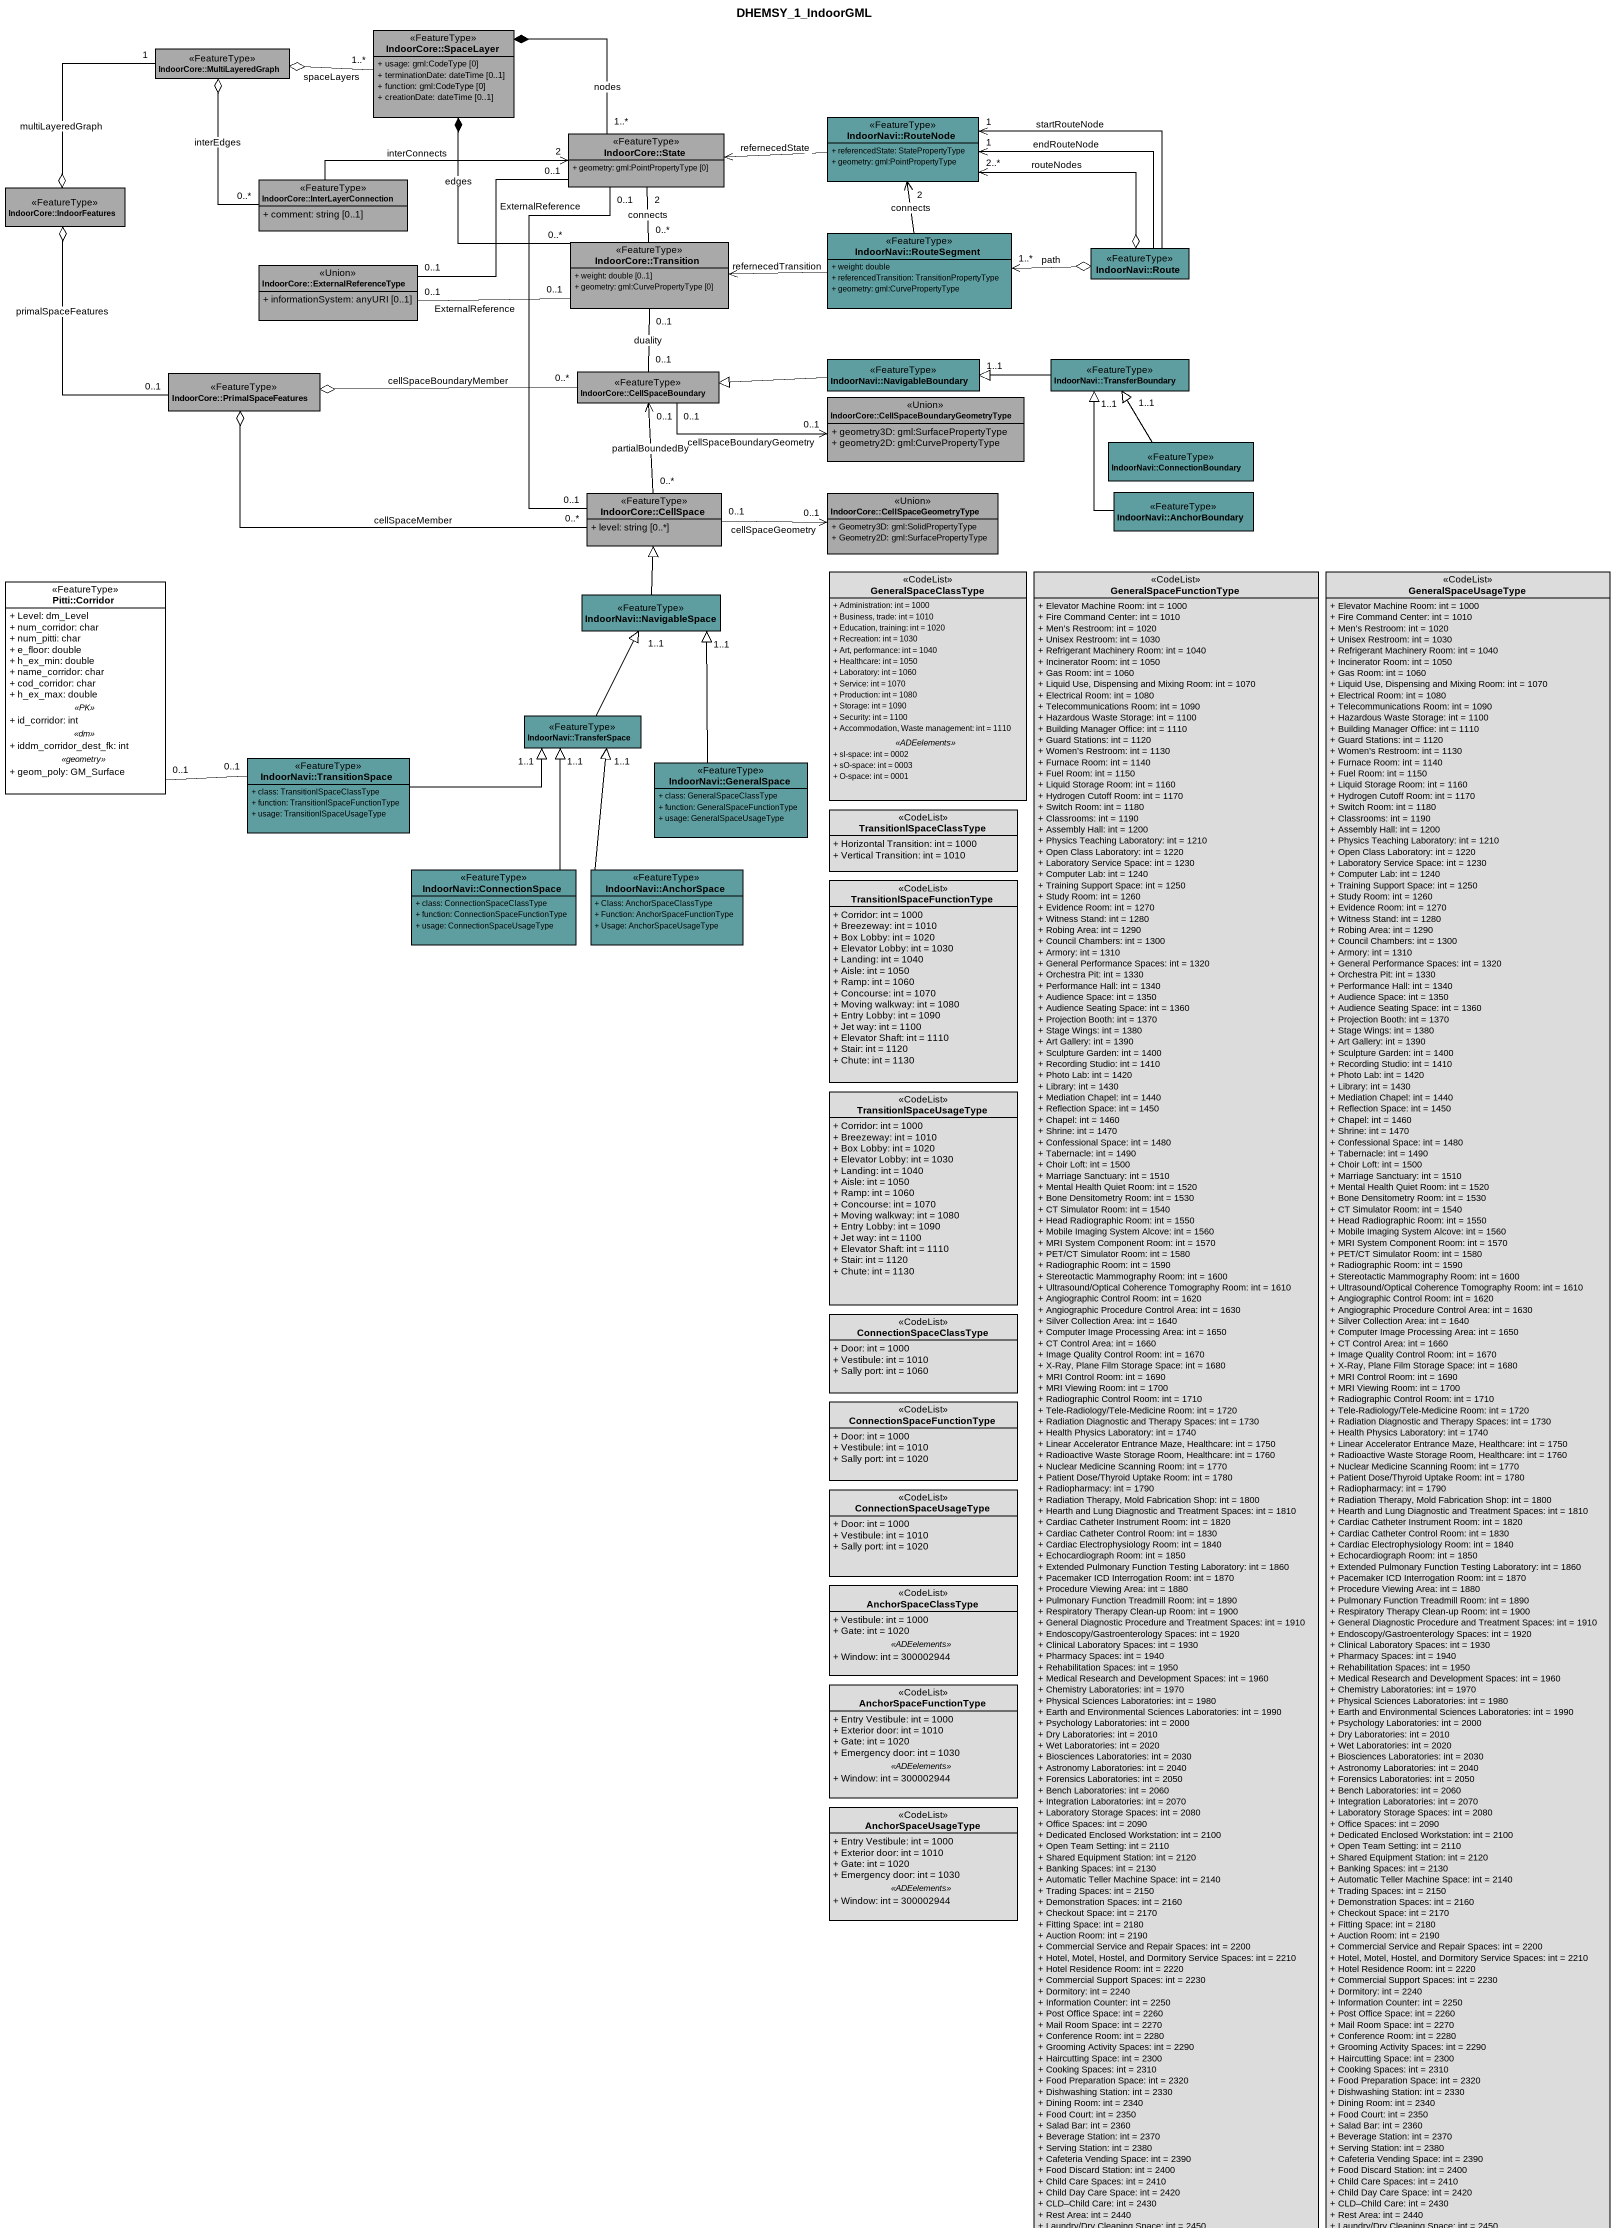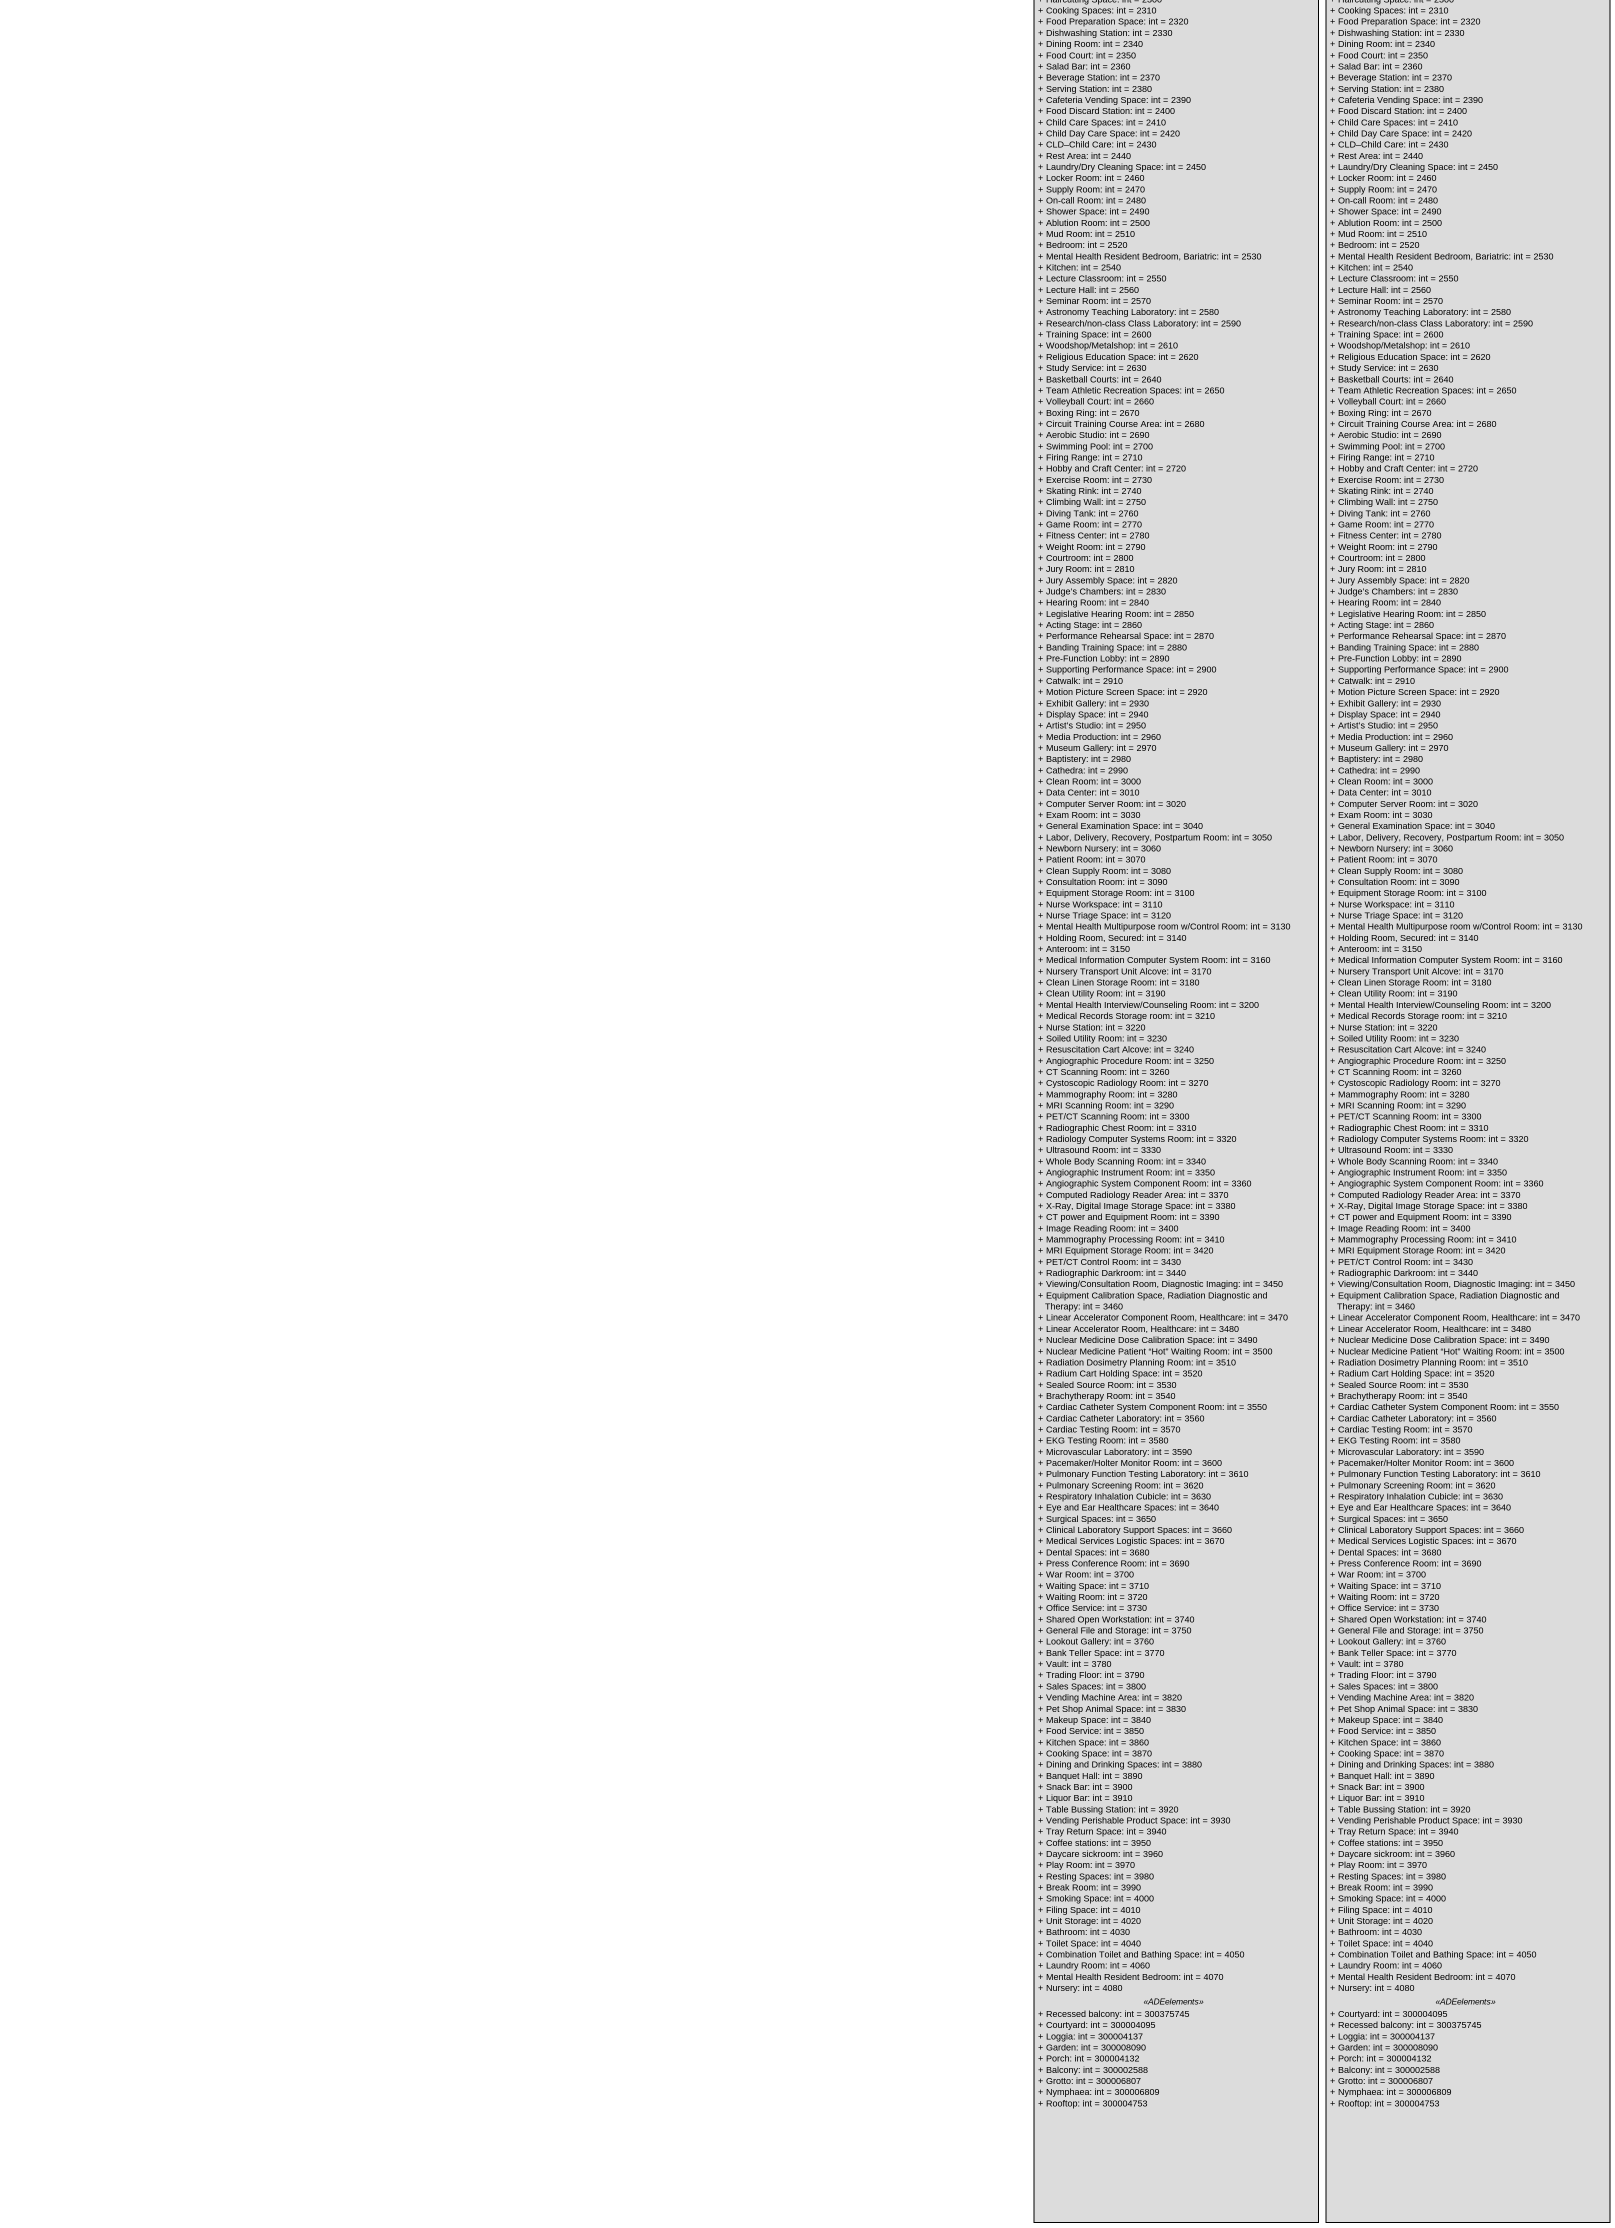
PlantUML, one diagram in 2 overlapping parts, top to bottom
@startuml
title DHEMSY_1_IndoorGML
hide circle
hide empty members
skinparam classAttributeIconSize 0
class "IndoorCore::SpaceLayer" as IndoorCore_SpaceLayer <<FeatureType>> #A9A9A9 {
  + usage: gml:CodeType [0]
  + terminationDate: dateTime [0..1]
  + function: gml:CodeType [0]
  + creationDate: dateTime [0..1]
}
class "IndoorCore::MultiLayeredGraph" as IndoorCore_MultiLayeredGraph <<FeatureType>> #A9A9A9
class "IndoorCore::State" as IndoorCore_State <<FeatureType>> #A9A9A9 {
  + geometry: gml:PointPropertyType [0]
}
class "IndoorNavi::RouteNode" as IndoorNavi_RouteNode <<FeatureType>> #5F9EA0 {
  + referencedState: StatePropertyType
  + geometry: gml:PointPropertyType
}
class "IndoorCore::IndoorFeatures" as IndoorCore_IndoorFeatures <<FeatureType>> #A9A9A9
class "IndoorCore::InterLayerConnection" as IndoorCore <<FeatureType>> #A9A9A9 {
  + comment: string [0..1]
}
class "IndoorCore::ExternalReferenceType" as IndoorCore_2 <<Union>> #A9A9A9 {
  + informationSystem: anyURI [0..1]
}
class "IndoorCore::Transition" as IndoorCore_Transition <<FeatureType>> #A9A9A9 {
  + weight: double [0..1]
  + geometry: gml:CurvePropertyType [0]
}
class "IndoorNavi::RouteSegment" as IndoorNavi_RouteSegment <<FeatureType>> #5F9EA0 {
  + weight: double
  + referencedTransition: TransitionPropertyType
  + geometry: gml:CurvePropertyType
}
class "IndoorNavi::Route" as IndoorNavi_Route <<FeatureType>> #5F9EA0
class "IndoorCore::PrimalSpaceFeatures" as IndoorCore_3 <<FeatureType>> #A9A9A9
class "IndoorCore::CellSpaceBoundary" as IndoorCore_CellSpaceBoundary <<FeatureType>> #A9A9A9
class "IndoorNavi::NavigableBoundary" as IndoorNavi_NavigableBoundary <<FeatureType>> #5F9EA0
class "IndoorNavi::TransferBoundary" as IndoorNavi_TransferBoundary <<FeatureType>> #5F9EA0
class "IndoorCore::CellSpaceBoundaryGeometryType" as IndoorCore_4 <<Union>> #A9A9A9 {
  + geometry3D: gml:SurfacePropertyType
  + geometry2D: gml:CurvePropertyType
}
class "IndoorNavi::ConnectionBoundary" as IndoorNavi <<FeatureType>> #5F9EA0
class "IndoorCore::CellSpace" as IndoorCore_CellSpace <<FeatureType>> #A9A9A9 {
  + level: string [0..*]
}
class "IndoorCore::CellSpaceGeometryType" as IndoorCore_5 <<Union>> #A9A9A9 {
  + Geometry3D: gml:SolidPropertyType
  + Geometry2D: gml:SurfacePropertyType
}
class "IndoorNavi::AnchorBoundary" as IndoorNavi_AnchorBoundary <<FeatureType>> #5F9EA0
class "Pitti::Corridor" as Pitti_Corridor <<FeatureType>> {
  + Level: dm_Level
  + num_corridor: char
  + num_pitti: char
  + e_floor: double
  + h_ex_min: double
  + name_corridor: char
  + cod_corridor: char
  + h_ex_max: double
  .. <<PK>> ..
  + id_corridor: int
  .. <<dm>> ..
  + iddm_corridor_dest_fk: int
  .. <<geometry>> ..
  + geom_poly: GM_Surface
}
class GeneralSpaceClassType <<CodeList>> #DCDCDC {
  + Administration: int = 1000
  + Business, trade: int = 1010
  + Education, training: int = 1020
  + Recreation: int = 1030
  + Art, performance: int = 1040
  + Healthcare: int = 1050
  + Laboratory: int = 1060
  + Service: int = 1070
  + Production: int = 1080
  + Storage: int = 1090
  + Security: int = 1100
  + Accommodation, Waste management: int = 1110
  .. <<ADEelements>> ..
  + sI-space: int = 0002
  + sO-space: int = 0003
  + O-space: int = 0001
}
class GeneralSpaceFunctionType <<CodeList>> #DCDCDC {
  + Elevator Machine Room: int = 1000
  + Fire Command Center: int = 1010
  + Men’s Restroom: int = 1020
  + Unisex Restroom: int = 1030
  + Refrigerant Machinery Room: int = 1040
  + Incinerator Room: int = 1050
  + Gas Room: int = 1060
  + Liquid Use, Dispensing and Mixing Room: int = 1070
  + Electrical Room: int = 1080
  + Telecommunications Room: int = 1090
  + Hazardous Waste Storage: int = 1100
  + Building Manager Office: int = 1110
  + Guard Stations: int = 1120
  + Women’s Restroom: int = 1130
  + Furnace Room: int = 1140
  + Fuel Room: int = 1150
  + Liquid Storage Room: int = 1160
  + Hydrogen Cutoff Room: int = 1170
  + Switch Room: int = 1180
  + Classrooms: int = 1190
  + Assembly Hall: int = 1200
  + Physics Teaching Laboratory: int = 1210
  + Open Class Laboratory: int = 1220
  + Laboratory Service Space: int = 1230
  + Computer Lab: int = 1240
  + Training Support Space: int = 1250
  + Study Room: int = 1260
  + Evidence Room: int = 1270
  + Witness Stand: int = 1280
  + Robing Area: int = 1290
  + Council Chambers: int = 1300
  + Armory: int = 1310
  + General Performance Spaces: int = 1320
  + Orchestra Pit: int = 1330
  + Performance Hall: int = 1340
  + Audience Space: int = 1350
  + Audience Seating Space: int = 1360
  + Projection Booth: int = 1370
  + Stage Wings: int = 1380
  + Art Gallery: int = 1390
  + Sculpture Garden: int = 1400
  + Recording Studio: int = 1410
  + Photo Lab: int = 1420
  + Library: int = 1430
  + Mediation Chapel: int = 1440
  + Reflection Space: int = 1450
  + Chapel: int = 1460
  + Shrine: int = 1470
  + Confessional Space: int = 1480
  + Tabernacle: int = 1490
  + Choir Loft: int = 1500
  + Marriage Sanctuary: int = 1510
  + Mental Health Quiet Room: int = 1520
  + Bone Densitometry Room: int = 1530
  + CT Simulator Room: int = 1540
  + Head Radiographic Room: int = 1550
  + Mobile Imaging System Alcove: int = 1560
  + MRI System Component Room: int = 1570
  + PET/CT Simulator Room: int = 1580
  + Radiographic Room: int = 1590
  + Stereotactic Mammography Room: int = 1600
  + Ultrasound/Optical Coherence Tomography Room: int = 1610
  + Angiographic Control Room: int = 1620
  + Angiographic Procedure Control Area: int = 1630
  + Silver Collection Area: int = 1640
  + Computer Image Processing Area: int = 1650
  + CT Control Area: int = 1660
  + Image Quality Control Room: int = 1670
  + X-Ray, Plane Film Storage Space: int = 1680
  + MRI Control Room: int = 1690
  + MRI Viewing Room: int = 1700
  + Radiographic Control Room: int = 1710
  + Tele-Radiology/Tele-Medicine Room: int = 1720
  + Radiation Diagnostic and Therapy Spaces: int = 1730
  + Health Physics Laboratory: int = 1740
  + Linear Accelerator Entrance Maze, Healthcare: int = 1750
  + Radioactive Waste Storage Room, Healthcare: int = 1760
  + Nuclear Medicine Scanning Room: int = 1770
  + Patient Dose/Thyroid Uptake Room: int = 1780
  + Radiopharmacy: int = 1790
  + Radiation Therapy, Mold Fabrication Shop: int = 1800
  + Hearth and Lung Diagnostic and Treatment Spaces: int = 1810
  + Cardiac Catheter Instrument Room: int = 1820
  + Cardiac Catheter Control Room: int = 1830
  + Cardiac Electrophysiology Room: int = 1840
  + Echocardiograph Room: int = 1850
  + Extended Pulmonary Function Testing Laboratory: int = 1860
  + Pacemaker ICD Interrogation Room: int = 1870
  + Procedure Viewing Area: int = 1880
  + Pulmonary Function Treadmill Room: int = 1890
  + Respiratory Therapy Clean-up Room: int = 1900
  + General Diagnostic Procedure and Treatment Spaces: int = 1910
  + Endoscopy/Gastroenterology Spaces: int = 1920
  + Clinical Laboratory Spaces: int = 1930
  + Pharmacy Spaces: int = 1940
  + Rehabilitation Spaces: int = 1950
  + Medical Research and Development Spaces: int = 1960
  + Chemistry Laboratories: int = 1970
  + Physical Sciences Laboratories: int = 1980
  + Earth and Environmental Sciences Laboratories: int = 1990
  + Psychology Laboratories: int = 2000
  + Dry Laboratories: int = 2010
  + Wet Laboratories: int = 2020
  + Biosciences Laboratories: int = 2030
  + Astronomy Laboratories: int = 2040
  + Forensics Laboratories: int = 2050
  + Bench Laboratories: int = 2060
  + Integration Laboratories: int = 2070
  + Laboratory Storage Spaces: int = 2080
  + Office Spaces: int = 2090
  + Dedicated Enclosed Workstation: int = 2100
  + Open Team Setting: int = 2110
  + Shared Equipment Station: int = 2120
  + Banking Spaces: int = 2130
  + Automatic Teller Machine Space: int = 2140
  + Trading Spaces: int = 2150
  + Demonstration Spaces: int = 2160
  + Checkout Space: int = 2170
  + Fitting Space: int = 2180
  + Auction Room: int = 2190
  + Commercial Service and Repair Spaces: int = 2200
  + Hotel, Motel, Hostel, and Dormitory Service Spaces: int = 2210
  + Hotel Residence Room: int = 2220
  + Commercial Support Spaces: int = 2230
  + Dormitory: int = 2240
  + Information Counter: int = 2250
  + Post Office Space: int = 2260
  + Mail Room Space: int = 2270
  + Conference Room: int = 2280
  + Grooming Activity Spaces: int = 2290
  + Haircutting Space: int = 2300
  + Cooking Spaces: int = 2310
  + Food Preparation Space: int = 2320
  + Dishwashing Station: int = 2330
  + Dining Room: int = 2340
  + Food Court: int = 2350
  + Salad Bar: int = 2360
  + Beverage Station: int = 2370
  + Serving Station: int = 2380
  + Cafeteria Vending Space: int = 2390
  + Food Discard Station: int = 2400
  + Child Care Spaces: int = 2410
  + Child Day Care Space: int = 2420
  + CLD–Child Care: int = 2430
  + Rest Area: int = 2440
  + Laundry/Dry Cleaning Space: int = 2450
  + Locker Room: int = 2460
  + Supply Room: int = 2470
  + On-call Room: int = 2480
  + Shower Space: int = 2490
  + Ablution Room: int = 2500
  + Mud Room: int = 2510
  + Bedroom: int = 2520
  + Mental Health Resident Bedroom, Bariatric: int = 2530
  + Kitchen: int = 2540
  + Lecture Classroom: int = 2550
  + Lecture Hall: int = 2560
  + Seminar Room: int = 2570
  + Astronomy Teaching Laboratory: int = 2580
  + Research/non-class Class Laboratory: int = 2590
  + Training Space: int = 2600
  + Woodshop/Metalshop: int = 2610
  + Religious Education Space: int = 2620
  + Study Service: int = 2630
  + Basketball Courts: int = 2640
  + Team Athletic Recreation Spaces: int = 2650
  + Volleyball Court: int = 2660
  + Boxing Ring: int = 2670
  + Circuit Training Course Area: int = 2680
  + Aerobic Studio: int = 2690
  + Swimming Pool: int = 2700
  + Firing Range: int = 2710
  + Hobby and Craft Center: int = 2720
  + Exercise Room: int = 2730
  + Skating Rink: int = 2740
  + Climbing Wall: int = 2750
  + Diving Tank: int = 2760
  + Game Room: int = 2770
  + Fitness Center: int = 2780
  + Weight Room: int = 2790
  + Courtroom: int = 2800
  + Jury Room: int = 2810
  + Jury Assembly Space: int = 2820
  + Judge’s Chambers: int = 2830
  + Hearing Room: int = 2840
  + Legislative Hearing Room: int = 2850
  + Acting Stage: int = 2860
  + Performance Rehearsal Space: int = 2870
  + Banding Training Space: int = 2880
  + Pre-Function Lobby: int = 2890
  + Supporting Performance Space: int = 2900
  + Catwalk: int = 2910
  + Motion Picture Screen Space: int = 2920
  + Exhibit Gallery: int = 2930
  + Display Space: int = 2940
  + Artist’s Studio: int = 2950
  + Media Production: int = 2960
  + Museum Gallery: int = 2970
  + Baptistery: int = 2980
  + Cathedra: int = 2990
  + Clean Room: int = 3000
  + Data Center: int = 3010
  + Computer Server Room: int = 3020
  + Exam Room: int = 3030
  + General Examination Space: int = 3040
  + Labor, Delivery, Recovery, Postpartum Room: int = 3050
  + Newborn Nursery: int = 3060
  + Patient Room: int = 3070
  + Clean Supply Room: int = 3080
  + Consultation Room: int = 3090
  + Equipment Storage Room: int = 3100
  + Nurse Workspace: int = 3110
  + Nurse Triage Space: int = 3120
  + Mental Health Multipurpose room w/Control Room: int = 3130
  + Holding Room, Secured: int = 3140
  + Anteroom: int = 3150
  + Medical Information Computer System Room: int = 3160
  + Nursery Transport Unit Alcove: int = 3170
  + Clean Linen Storage Room: int = 3180
  + Clean Utility Room: int = 3190
  + Mental Health Interview/Counseling Room: int = 3200
  + Medical Records Storage room: int = 3210
  + Nurse Station: int = 3220
  + Soiled Utility Room: int = 3230
  + Resuscitation Cart Alcove: int = 3240
  + Angiographic Procedure Room: int = 3250
  + CT Scanning Room: int = 3260
  + Cystoscopic Radiology Room: int = 3270
  + Mammography Room: int = 3280
  + MRI Scanning Room: int = 3290
  + PET/CT Scanning Room: int = 3300
  + Radiographic Chest Room: int = 3310
  + Radiology Computer Systems Room: int = 3320
  + Ultrasound Room: int = 3330
  + Whole Body Scanning Room: int = 3340
  + Angiographic Instrument Room: int = 3350
  + Angiographic System Component Room: int = 3360
  + Computed Radiology Reader Area: int = 3370
  + X-Ray, Digital Image Storage Space: int = 3380
  + CT power and Equipment Room: int = 3390
  + Image Reading Room: int = 3400
  + Mammography Processing Room: int = 3410
  + MRI Equipment Storage Room: int = 3420
  + PET/CT Control Room: int = 3430
  + Radiographic Darkroom: int = 3440
  + Viewing/Consultation Room, Diagnostic Imaging: int = 3450
  + Equipment Calibration Space, Radiation Diagnostic and Therapy: int = 3460
  + Linear Accelerator Component Room, Healthcare: int = 3470
  + Linear Accelerator Room, Healthcare: int = 3480
  + Nuclear Medicine Dose Calibration Space: int = 3490
  + Nuclear Medicine Patient “Hot” Waiting Room: int = 3500
  + Radiation Dosimetry Planning Room: int = 3510
  + Radium Cart Holding Space: int = 3520
  + Sealed Source Room: int = 3530
  + Brachytherapy Room: int = 3540
  + Cardiac Catheter System Component Room: int = 3550
  + Cardiac Catheter Laboratory: int = 3560
  + Cardiac Testing Room: int = 3570
  + EKG Testing Room: int = 3580
  + Microvascular Laboratory: int = 3590
  + Pacemaker/Holter Monitor Room: int = 3600
  + Pulmonary Function Testing Laboratory: int = 3610
  + Pulmonary Screening Room: int = 3620
  + Respiratory Inhalation Cubicle: int = 3630
  + Eye and Ear Healthcare Spaces: int = 3640
  + Surgical Spaces: int = 3650
  + Clinical Laboratory Support Spaces: int = 3660
  + Medical Services Logistic Spaces: int = 3670
  + Dental Spaces: int = 3680
  + Press Conference Room: int = 3690
  + War Room: int = 3700
  + Waiting Space: int = 3710
  + Waiting Room: int = 3720
  + Office Service: int = 3730
  + Shared Open Workstation: int = 3740
  + General File and Storage: int = 3750
  + Lookout Gallery: int = 3760
  + Bank Teller Space: int = 3770
  + Vault: int = 3780
  + Trading Floor: int = 3790
  + Sales Spaces: int = 3800
  + Vending Machine Area: int = 3820
  + Pet Shop Animal Space: int = 3830
  + Makeup Space: int = 3840
  + Food Service: int = 3850
  + Kitchen Space: int = 3860
  + Cooking Space: int = 3870
  + Dining and Drinking Spaces: int = 3880
  + Banquet Hall: int = 3890
  + Snack Bar: int = 3900
  + Liquor Bar: int = 3910
  + Table Bussing Station: int = 3920
  + Vending Perishable Product Space: int = 3930
  + Tray Return Space: int = 3940
  + Coffee stations: int = 3950
  + Daycare sickroom: int = 3960
  + Play Room: int = 3970
  + Resting Spaces: int = 3980
  + Break Room: int = 3990
  + Smoking Space: int = 4000
  + Filing Space: int = 4010
  + Unit Storage: int = 4020
  + Bathroom: int = 4030
  + Toilet Space: int = 4040
  + Combination Toilet and Bathing Space: int = 4050
  + Laundry Room: int = 4060
  + Mental Health Resident Bedroom: int = 4070
  + Nursery: int = 4080
  .. <<ADEelements>> ..
  + Recessed balcony: int = 300375745
  + Courtyard: int = 300004095
  + Loggia: int = 300004137
  + Garden: int = 300008090
  + Porch: int = 300004132
  + Balcony: int = 300002588
  + Grotto: int = 300006807
  + Nymphaea: int = 300006809
  + Rooftop: int = 300004753
}
class GeneralSpaceUsageType <<CodeList>> #DCDCDC {
  + Elevator Machine Room: int = 1000
  + Fire Command Center: int = 1010
  + Men’s Restroom: int = 1020
  + Unisex Restroom: int = 1030
  + Refrigerant Machinery Room: int = 1040
  + Incinerator Room: int = 1050
  + Gas Room: int = 1060
  + Liquid Use, Dispensing and Mixing Room: int = 1070
  + Electrical Room: int = 1080
  + Telecommunications Room: int = 1090
  + Hazardous Waste Storage: int = 1100
  + Building Manager Office: int = 1110
  + Guard Stations: int = 1120
  + Women’s Restroom: int = 1130
  + Furnace Room: int = 1140
  + Fuel Room: int = 1150
  + Liquid Storage Room: int = 1160
  + Hydrogen Cutoff Room: int = 1170
  + Switch Room: int = 1180
  + Classrooms: int = 1190
  + Assembly Hall: int = 1200
  + Physics Teaching Laboratory: int = 1210
  + Open Class Laboratory: int = 1220
  + Laboratory Service Space: int = 1230
  + Computer Lab: int = 1240
  + Training Support Space: int = 1250
  + Study Room: int = 1260
  + Evidence Room: int = 1270
  + Witness Stand: int = 1280
  + Robing Area: int = 1290
  + Council Chambers: int = 1300
  + Armory: int = 1310
  + General Performance Spaces: int = 1320
  + Orchestra Pit: int = 1330
  + Performance Hall: int = 1340
  + Audience Space: int = 1350
  + Audience Seating Space: int = 1360
  + Projection Booth: int = 1370
  + Stage Wings: int = 1380
  + Art Gallery: int = 1390
  + Sculpture Garden: int = 1400
  + Recording Studio: int = 1410
  + Photo Lab: int = 1420
  + Library: int = 1430
  + Mediation Chapel: int = 1440
  + Reflection Space: int = 1450
  + Chapel: int = 1460
  + Shrine: int = 1470
  + Confessional Space: int = 1480
  + Tabernacle: int = 1490
  + Choir Loft: int = 1500
  + Marriage Sanctuary: int = 1510
  + Mental Health Quiet Room: int = 1520
  + Bone Densitometry Room: int = 1530
  + CT Simulator Room: int = 1540
  + Head Radiographic Room: int = 1550
  + Mobile Imaging System Alcove: int = 1560
  + MRI System Component Room: int = 1570
  + PET/CT Simulator Room: int = 1580
  + Radiographic Room: int = 1590
  + Stereotactic Mammography Room: int = 1600
  + Ultrasound/Optical Coherence Tomography Room: int = 1610
  + Angiographic Control Room: int = 1620
  + Angiographic Procedure Control Area: int = 1630
  + Silver Collection Area: int = 1640
  + Computer Image Processing Area: int = 1650
  + CT Control Area: int = 1660
  + Image Quality Control Room: int = 1670
  + X-Ray, Plane Film Storage Space: int = 1680
  + MRI Control Room: int = 1690
  + MRI Viewing Room: int = 1700
  + Radiographic Control Room: int = 1710
  + Tele-Radiology/Tele-Medicine Room: int = 1720
  + Radiation Diagnostic and Therapy Spaces: int = 1730
  + Health Physics Laboratory: int = 1740
  + Linear Accelerator Entrance Maze, Healthcare: int = 1750
  + Radioactive Waste Storage Room, Healthcare: int = 1760
  + Nuclear Medicine Scanning Room: int = 1770
  + Patient Dose/Thyroid Uptake Room: int = 1780
  + Radiopharmacy: int = 1790
  + Radiation Therapy, Mold Fabrication Shop: int = 1800
  + Hearth and Lung Diagnostic and Treatment Spaces: int = 1810
  + Cardiac Catheter Instrument Room: int = 1820
  + Cardiac Catheter Control Room: int = 1830
  + Cardiac Electrophysiology Room: int = 1840
  + Echocardiograph Room: int = 1850
  + Extended Pulmonary Function Testing Laboratory: int = 1860
  + Pacemaker ICD Interrogation Room: int = 1870
  + Procedure Viewing Area: int = 1880
  + Pulmonary Function Treadmill Room: int = 1890
  + Respiratory Therapy Clean-up Room: int = 1900
  + General Diagnostic Procedure and Treatment Spaces: int = 1910
  + Endoscopy/Gastroenterology Spaces: int = 1920
  + Clinical Laboratory Spaces: int = 1930
  + Pharmacy Spaces: int = 1940
  + Rehabilitation Spaces: int = 1950
  + Medical Research and Development Spaces: int = 1960
  + Chemistry Laboratories: int = 1970
  + Physical Sciences Laboratories: int = 1980
  + Earth and Environmental Sciences Laboratories: int = 1990
  + Psychology Laboratories: int = 2000
  + Dry Laboratories: int = 2010
  + Wet Laboratories: int = 2020
  + Biosciences Laboratories: int = 2030
  + Astronomy Laboratories: int = 2040
  + Forensics Laboratories: int = 2050
  + Bench Laboratories: int = 2060
  + Integration Laboratories: int = 2070
  + Laboratory Storage Spaces: int = 2080
  + Office Spaces: int = 2090
  + Dedicated Enclosed Workstation: int = 2100
  + Open Team Setting: int = 2110
  + Shared Equipment Station: int = 2120
  + Banking Spaces: int = 2130
  + Automatic Teller Machine Space: int = 2140
  + Trading Spaces: int = 2150
  + Demonstration Spaces: int = 2160
  + Checkout Space: int = 2170
  + Fitting Space: int = 2180
  + Auction Room: int = 2190
  + Commercial Service and Repair Spaces: int = 2200
  + Hotel, Motel, Hostel, and Dormitory Service Spaces: int = 2210
  + Hotel Residence Room: int = 2220
  + Commercial Support Spaces: int = 2230
  + Dormitory: int = 2240
  + Information Counter: int = 2250
  + Post Office Space: int = 2260
  + Mail Room Space: int = 2270
  + Conference Room: int = 2280
  + Grooming Activity Spaces: int = 2290
  + Haircutting Space: int = 2300
  + Cooking Spaces: int = 2310
  + Food Preparation Space: int = 2320
  + Dishwashing Station: int = 2330
  + Dining Room: int = 2340
  + Food Court: int = 2350
  + Salad Bar: int = 2360
  + Beverage Station: int = 2370
  + Serving Station: int = 2380
  + Cafeteria Vending Space: int = 2390
  + Food Discard Station: int = 2400
  + Child Care Spaces: int = 2410
  + Child Day Care Space: int = 2420
  + CLD–Child Care: int = 2430
  + Rest Area: int = 2440
  + Laundry/Dry Cleaning Space: int = 2450
  + Locker Room: int = 2460
  + Supply Room: int = 2470
  + On-call Room: int = 2480
  + Shower Space: int = 2490
  + Ablution Room: int = 2500
  + Mud Room: int = 2510
  + Bedroom: int = 2520
  + Mental Health Resident Bedroom, Bariatric: int = 2530
  + Kitchen: int = 2540
  + Lecture Classroom: int = 2550
  + Lecture Hall: int = 2560
  + Seminar Room: int = 2570
  + Astronomy Teaching Laboratory: int = 2580
  + Research/non-class Class Laboratory: int = 2590
  + Training Space: int = 2600
  + Woodshop/Metalshop: int = 2610
  + Religious Education Space: int = 2620
  + Study Service: int = 2630
  + Basketball Courts: int = 2640
  + Team Athletic Recreation Spaces: int = 2650
  + Volleyball Court: int = 2660
  + Boxing Ring: int = 2670
  + Circuit Training Course Area: int = 2680
  + Aerobic Studio: int = 2690
  + Swimming Pool: int = 2700
  + Firing Range: int = 2710
  + Hobby and Craft Center: int = 2720
  + Exercise Room: int = 2730
  + Skating Rink: int = 2740
  + Climbing Wall: int = 2750
  + Diving Tank: int = 2760
  + Game Room: int = 2770
  + Fitness Center: int = 2780
  + Weight Room: int = 2790
  + Courtroom: int = 2800
  + Jury Room: int = 2810
  + Jury Assembly Space: int = 2820
  + Judge’s Chambers: int = 2830
  + Hearing Room: int = 2840
  + Legislative Hearing Room: int = 2850
  + Acting Stage: int = 2860
  + Performance Rehearsal Space: int = 2870
  + Banding Training Space: int = 2880
  + Pre-Function Lobby: int = 2890
  + Supporting Performance Space: int = 2900
  + Catwalk: int = 2910
  + Motion Picture Screen Space: int = 2920
  + Exhibit Gallery: int = 2930
  + Display Space: int = 2940
  + Artist’s Studio: int = 2950
  + Media Production: int = 2960
  + Museum Gallery: int = 2970
  + Baptistery: int = 2980
  + Cathedra: int = 2990
  + Clean Room: int = 3000
  + Data Center: int = 3010
  + Computer Server Room: int = 3020
  + Exam Room: int = 3030
  + General Examination Space: int = 3040
  + Labor, Delivery, Recovery, Postpartum Room: int = 3050
  + Newborn Nursery: int = 3060
  + Patient Room: int = 3070
  + Clean Supply Room: int = 3080
  + Consultation Room: int = 3090
  + Equipment Storage Room: int = 3100
  + Nurse Workspace: int = 3110
  + Nurse Triage Space: int = 3120
  + Mental Health Multipurpose room w/Control Room: int = 3130
  + Holding Room, Secured: int = 3140
  + Anteroom: int = 3150
  + Medical Information Computer System Room: int = 3160
  + Nursery Transport Unit Alcove: int = 3170
  + Clean Linen Storage Room: int = 3180
  + Clean Utility Room: int = 3190
  + Mental Health Interview/Counseling Room: int = 3200
  + Medical Records Storage room: int = 3210
  + Nurse Station: int = 3220
  + Soiled Utility Room: int = 3230
  + Resuscitation Cart Alcove: int = 3240
  + Angiographic Procedure Room: int = 3250
  + CT Scanning Room: int = 3260
  + Cystoscopic Radiology Room: int = 3270
  + Mammography Room: int = 3280
  + MRI Scanning Room: int = 3290
  + PET/CT Scanning Room: int = 3300
  + Radiographic Chest Room: int = 3310
  + Radiology Computer Systems Room: int = 3320
  + Ultrasound Room: int = 3330
  + Whole Body Scanning Room: int = 3340
  + Angiographic Instrument Room: int = 3350
  + Angiographic System Component Room: int = 3360
  + Computed Radiology Reader Area: int = 3370
  + X-Ray, Digital Image Storage Space: int = 3380
  + CT power and Equipment Room: int = 3390
  + Image Reading Room: int = 3400
  + Mammography Processing Room: int = 3410
  + MRI Equipment Storage Room: int = 3420
  + PET/CT Control Room: int = 3430
  + Radiographic Darkroom: int = 3440
  + Viewing/Consultation Room, Diagnostic Imaging: int = 3450
  + Equipment Calibration Space, Radiation Diagnostic and Therapy: int = 3460
  + Linear Accelerator Component Room, Healthcare: int = 3470
  + Linear Accelerator Room, Healthcare: int = 3480
  + Nuclear Medicine Dose Calibration Space: int = 3490
  + Nuclear Medicine Patient “Hot” Waiting Room: int = 3500
  + Radiation Dosimetry Planning Room: int = 3510
  + Radium Cart Holding Space: int = 3520
  + Sealed Source Room: int = 3530
  + Brachytherapy Room: int = 3540
  + Cardiac Catheter System Component Room: int = 3550
  + Cardiac Catheter Laboratory: int = 3560
  + Cardiac Testing Room: int = 3570
  + EKG Testing Room: int = 3580
  + Microvascular Laboratory: int = 3590
  + Pacemaker/Holter Monitor Room: int = 3600
  + Pulmonary Function Testing Laboratory: int = 3610
  + Pulmonary Screening Room: int = 3620
  + Respiratory Inhalation Cubicle: int = 3630
  + Eye and Ear Healthcare Spaces: int = 3640
  + Surgical Spaces: int = 3650
  + Clinical Laboratory Support Spaces: int = 3660
  + Medical Services Logistic Spaces: int = 3670
  + Dental Spaces: int = 3680
  + Press Conference Room: int = 3690
  + War Room: int = 3700
  + Waiting Space: int = 3710
  + Waiting Room: int = 3720
  + Office Service: int = 3730
  + Shared Open Workstation: int = 3740
  + General File and Storage: int = 3750
  + Lookout Gallery: int = 3760
  + Bank Teller Space: int = 3770
  + Vault: int = 3780
  + Trading Floor: int = 3790
  + Sales Spaces: int = 3800
  + Vending Machine Area: int = 3820
  + Pet Shop Animal Space: int = 3830
  + Makeup Space: int = 3840
  + Food Service: int = 3850
  + Kitchen Space: int = 3860
  + Cooking Space: int = 3870
  + Dining and Drinking Spaces: int = 3880
  + Banquet Hall: int = 3890
  + Snack Bar: int = 3900
  + Liquor Bar: int = 3910
  + Table Bussing Station: int = 3920
  + Vending Perishable Product Space: int = 3930
  + Tray Return Space: int = 3940
  + Coffee stations: int = 3950
  + Daycare sickroom: int = 3960
  + Play Room: int = 3970
  + Resting Spaces: int = 3980
  + Break Room: int = 3990
  + Smoking Space: int = 4000
  + Filing Space: int = 4010
  + Unit Storage: int = 4020
  + Bathroom: int = 4030
  + Toilet Space: int = 4040
  + Combination Toilet and Bathing Space: int = 4050
  + Laundry Room: int = 4060
  + Mental Health Resident Bedroom: int = 4070
  + Nursery: int = 4080
  .. <<ADEelements>> ..
  + Courtyard: int = 300004095
  + Recessed balcony: int = 300375745
  + Loggia: int = 300004137
  + Garden: int = 300008090
  + Porch: int = 300004132
  + Balcony: int = 300002588
  + Grotto: int = 300006807
  + Nymphaea: int = 300006809
  + Rooftop: int = 300004753
}
class "IndoorNavi::NavigableSpace" as IndoorNavi_NavigableSpace <<FeatureType>> #5F9EA0
class "IndoorNavi::TransferSpace" as IndoorNavi_TransferSpace <<FeatureType>> #5F9EA0
class "IndoorNavi::TransitionSpace" as IndoorNavi_TransitionSpace <<FeatureType>> #5F9EA0 {
  + class: TransitionlSpaceClassType
  + function: TransitionlSpaceFunctionType
  + usage: TransitionlSpaceUsageType
}
class "IndoorNavi::GeneralSpace" as IndoorNavi_GeneralSpace <<FeatureType>> #5F9EA0 {
  + class: GeneralSpaceClassType
  + function: GeneralSpaceFunctionType
  + usage: GeneralSpaceUsageType
}
class TransitionlSpaceClassType <<CodeList>> #DCDCDC {
  + Horizontal Transition: int = 1000
  + Vertical Transition: int = 1010
}
class "IndoorNavi::ConnectionSpace" as IndoorNavi_ConnectionSpace <<FeatureType>> #5F9EA0 {
  + class: ConnectionSpaceClassType
  + function: ConnectionSpaceFunctionType
  + usage: ConnectionSpaceUsageType
}
class "IndoorNavi::AnchorSpace" as IndoorNavi_AnchorSpace <<FeatureType>> #5F9EA0 {
  + Class: AnchorSpaceClassType
  + Function: AnchorSpaceFunctionType
  + Usage: AnchorSpaceUsageType
}
class TransitionlSpaceFunctionType <<CodeList>> #DCDCDC {
  + Corridor: int = 1000
  + Breezeway: int = 1010
  + Box Lobby: int = 1020
  + Elevator Lobby: int = 1030
  + Landing: int = 1040
  + Aisle: int = 1050
  + Ramp: int = 1060
  + Concourse: int = 1070
  + Moving walkway: int = 1080
  + Entry Lobby: int = 1090
  + Jet way: int = 1100
  + Elevator Shaft: int = 1110
  + Stair: int = 1120
  + Chute: int = 1130
}
class TransitionlSpaceUsageType <<CodeList>> #DCDCDC {
  + Corridor: int = 1000
  + Breezeway: int = 1010
  + Box Lobby: int = 1020
  + Elevator Lobby: int = 1030
  + Landing: int = 1040
  + Aisle: int = 1050
  + Ramp: int = 1060
  + Concourse: int = 1070
  + Moving walkway: int = 1080
  + Entry Lobby: int = 1090
  + Jet way: int = 1100
  + Elevator Shaft: int = 1110
  + Stair: int = 1120
  + Chute: int = 1130
}
class ConnectionSpaceClassType <<CodeList>> #DCDCDC {
  + Door: int = 1000
  + Vestibule: int = 1010
  + Sally port: int = 1060
}
class ConnectionSpaceFunctionType <<CodeList>> #DCDCDC {
  + Door: int = 1000
  + Vestibule: int = 1010
  + Sally port: int = 1020
}
class ConnectionSpaceUsageType <<CodeList>> #DCDCDC {
  + Door: int = 1000
  + Vestibule: int = 1010
  + Sally port: int = 1020
}
class AnchorSpaceClassType <<CodeList>> #DCDCDC {
  + Vestibule: int = 1000
  + Gate: int = 1020
  .. <<ADEelements>> ..
  + Window: int = 300002944
}
class AnchorSpaceFunctionType <<CodeList>> #DCDCDC {
  + Entry Vestibule: int = 1000
  + Exterior door: int = 1010
  + Gate: int = 1020
  + Emergency door: int = 1030
  .. <<ADEelements>> ..
  + Window: int = 300002944
}
class AnchorSpaceUsageType <<CodeList>> #DCDCDC {
  + Entry Vestibule: int = 1000
  + Exterior door: int = 1010
  + Gate: int = 1020
  + Emergency door: int = 1030
  .. <<ADEelements>> ..
  + Window: int = 300002944
}
IndoorCore_SpaceLayer "1..*" -left-o IndoorCore_MultiLayeredGraph : spaceLayers
IndoorCore_MultiLayeredGraph "1" --o IndoorCore_IndoorFeatures : multiLayeredGraph
IndoorCore_State "1..*" -left-* IndoorCore_SpaceLayer : nodes
IndoorCore_State "0..1" -left- "0..1" IndoorCore_2 : ExternalReference
IndoorNavi_RouteNode -left-> IndoorCore_State : refernecedState
IndoorNavi_RouteNode "2..*" <-right-o IndoorNavi_Route : routeNodes
IndoorCore "0..*" -up-o IndoorCore_MultiLayeredGraph : interEdges
IndoorCore -right-> "2" IndoorCore_State : interConnects
IndoorCore_Transition "0..*" -up-* IndoorCore_SpaceLayer : edges
IndoorCore_Transition "0..*" -up- "2" IndoorCore_State : connects
IndoorCore_Transition "0..1" -left- "0..1" IndoorCore_2 : ExternalReference
IndoorCore_Transition "0..1" -- "0..1" IndoorCore_CellSpaceBoundary : duality
IndoorNavi_RouteSegment -up-> "2" IndoorNavi_RouteNode : connects
IndoorNavi_RouteSegment -left-> IndoorCore_Transition : refernecedTransition
IndoorNavi_RouteSegment "1..*" <-right-o IndoorNavi_Route : path
IndoorNavi_Route -left-> "1" IndoorNavi_RouteNode : startRouteNode
IndoorNavi_Route -left-> "1" IndoorNavi_RouteNode : endRouteNode
IndoorCore_3 "0..1" -up-o IndoorCore_IndoorFeatures : primalSpaceFeatures
IndoorCore_CellSpaceBoundary "0..*" -left-o IndoorCore_3 : cellSpaceBoundaryMember
IndoorCore_CellSpaceBoundary "0..1" -right-> "0..1" IndoorCore_4 : cellSpaceBoundaryGeometry
IndoorNavi_NavigableBoundary -left-|> IndoorCore_CellSpaceBoundary
IndoorNavi_TransferBoundary -left-|> "1..1" IndoorNavi_NavigableBoundary
IndoorNavi -up-|> "1..1" IndoorNavi_TransferBoundary
IndoorCore_CellSpace "0..1" -up- "0..1" IndoorCore_State
IndoorCore_CellSpace "0..*" -left-o IndoorCore_3 : cellSpaceMember
IndoorCore_CellSpace "0..*" -up-> "0..1" IndoorCore_CellSpaceBoundary : partialBoundedBy
IndoorCore_CellSpace "0..1" -right-> "0..1" IndoorCore_5 : cellSpaceGeometry
IndoorNavi_AnchorBoundary -up-|> "1..1" IndoorNavi_TransferBoundary
Pitti_Corridor "0..1" -right- "0..1" IndoorNavi_TransitionSpace
IndoorNavi_NavigableSpace -up-|> IndoorCore_CellSpace
IndoorNavi_TransferSpace -up-|> "1..1" IndoorNavi_NavigableSpace
IndoorNavi_TransitionSpace -right-|> "1..1" IndoorNavi_TransferSpace
IndoorNavi_GeneralSpace -up-|> "1..1" IndoorNavi_NavigableSpace
IndoorNavi_ConnectionSpace -up-|> "1..1" IndoorNavi_TransferSpace
IndoorNavi_AnchorSpace -up-|> "1..1" IndoorNavi_TransferSpace
@enduml
